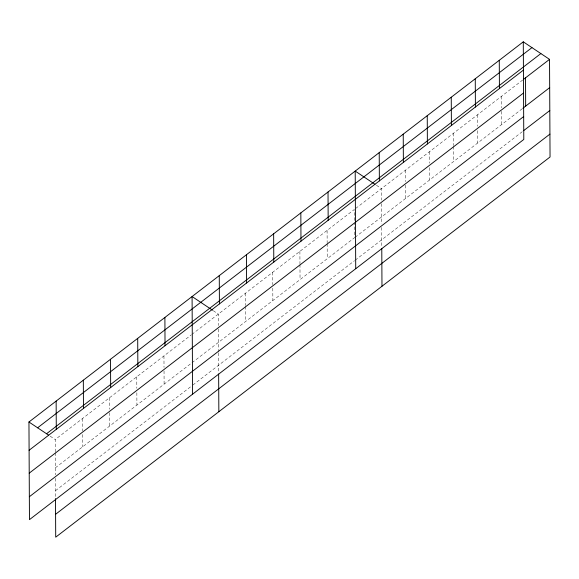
<?xml version="1.0" encoding="UTF-8"?>
<svg xmlns="http://www.w3.org/2000/svg" width="579" height="579" viewBox="0 0 579 579"><rect width="100%" height="100%" fill="white"/><g stroke="black" fill="none" stroke-linecap="round" stroke-linejoin="round"><path stroke-width="0.43" stroke-dasharray="2.9 2.17" d="M55.273 451.909L55.208 439.541L191.15 334.988M191.859 334.438L354.276 209.533L354.341 221.902M355.709 208.433L522.707 80.003M55.352 467.81L191.294 363.257M192.011 362.707L354.428 237.803L354.348 222.785M355.137 237.252L522.142 108.816M55.475 490.695L191.417 386.15M192.843 385.049L354.543 260.695M355.26 260.145L522.265 131.701M376.408 185.244L381.467 188.624L381.525 200.11M213.282 310.706L218.334 314.079L218.392 325.564M50.149 436.161L55.208 439.541M501.515 96.295L501.58 107.781M501.595 111.313L501.667 124.565M477.509 114.758L477.566 126.244M477.588 130.659L477.653 143.027M453.495 133.228L453.56 145.59M453.567 146.48L453.646 161.498M429.488 151.691L429.546 163.177M429.567 167.592L429.632 179.96M405.474 170.154L405.539 181.64M405.553 185.171L405.626 198.423M381.547 203.642L381.648 223.935M381.67 227.453L381.771 247.646M327.092 230.442L327.157 242.811M327.157 243.694L327.236 258.712M299.9 251.351L299.965 263.72M299.973 264.603L300.045 279.621M272.709 272.26L272.774 284.629M272.796 288.161L272.861 300.53M245.525 293.169L245.59 305.538M245.59 306.421L245.67 321.439M218.413 329.096L218.536 352.032M218.536 352.915L218.645 373.1M163.958 355.897L164.016 367.383M164.038 370.915L164.103 384.166M136.767 376.806L136.832 388.292M136.854 392.714L136.919 405.076M109.583 397.722L109.641 409.201M109.663 412.74L109.728 425.985M82.392 418.631L82.457 430.993M82.479 434.532L82.544 446.901M55.273 452.792L55.389 474.852M55.41 478.37L55.512 497.687"/><path stroke-width="0.87" d="M523.286 41.826L523.792 139.459L29.464 519.638L28.95 422.004L523.286 41.826L549.536 59.362L550.05 156.996L55.714 537.174L55.512 498.562M37.613 427.787L531.949 47.616M46.537 433.751L540.873 53.572M29.095 450.267L523.43 70.095M523.409 79.461L549.536 59.362M29.218 473.159L523.554 92.987M522.851 108.273L549.688 87.632M29.341 496.746L523.677 116.567M523.677 130.615L549.804 110.524M55.598 514.282L549.927 134.111M374.968 184.281L355.209 171.087L355.723 268.721M212.558 310.221L192.083 296.542L192.59 394.176M28.95 422.004L48.708 435.198M525.529 77.825L525.674 106.095M499.272 60.288L499.424 88.558M475.265 78.758L475.41 107.028M451.251 97.221L451.403 125.491M427.244 115.684L427.389 143.954M403.23 134.154L403.382 162.424M381.778 248.521L381.974 286.258M379.223 152.617L379.368 180.887M328.025 191.996L328.17 220.266M300.834 212.906L300.979 241.175M273.643 233.815L273.795 262.084M246.459 254.724L246.603 282.993M219.267 275.633L219.419 303.903M218.645 373.976L218.848 411.72M164.892 317.451L165.037 345.721M137.701 338.36L137.853 366.63M110.517 359.269L110.661 387.539M83.325 380.179L83.477 408.448M56.141 401.088L56.286 429.357"/></g></svg>
